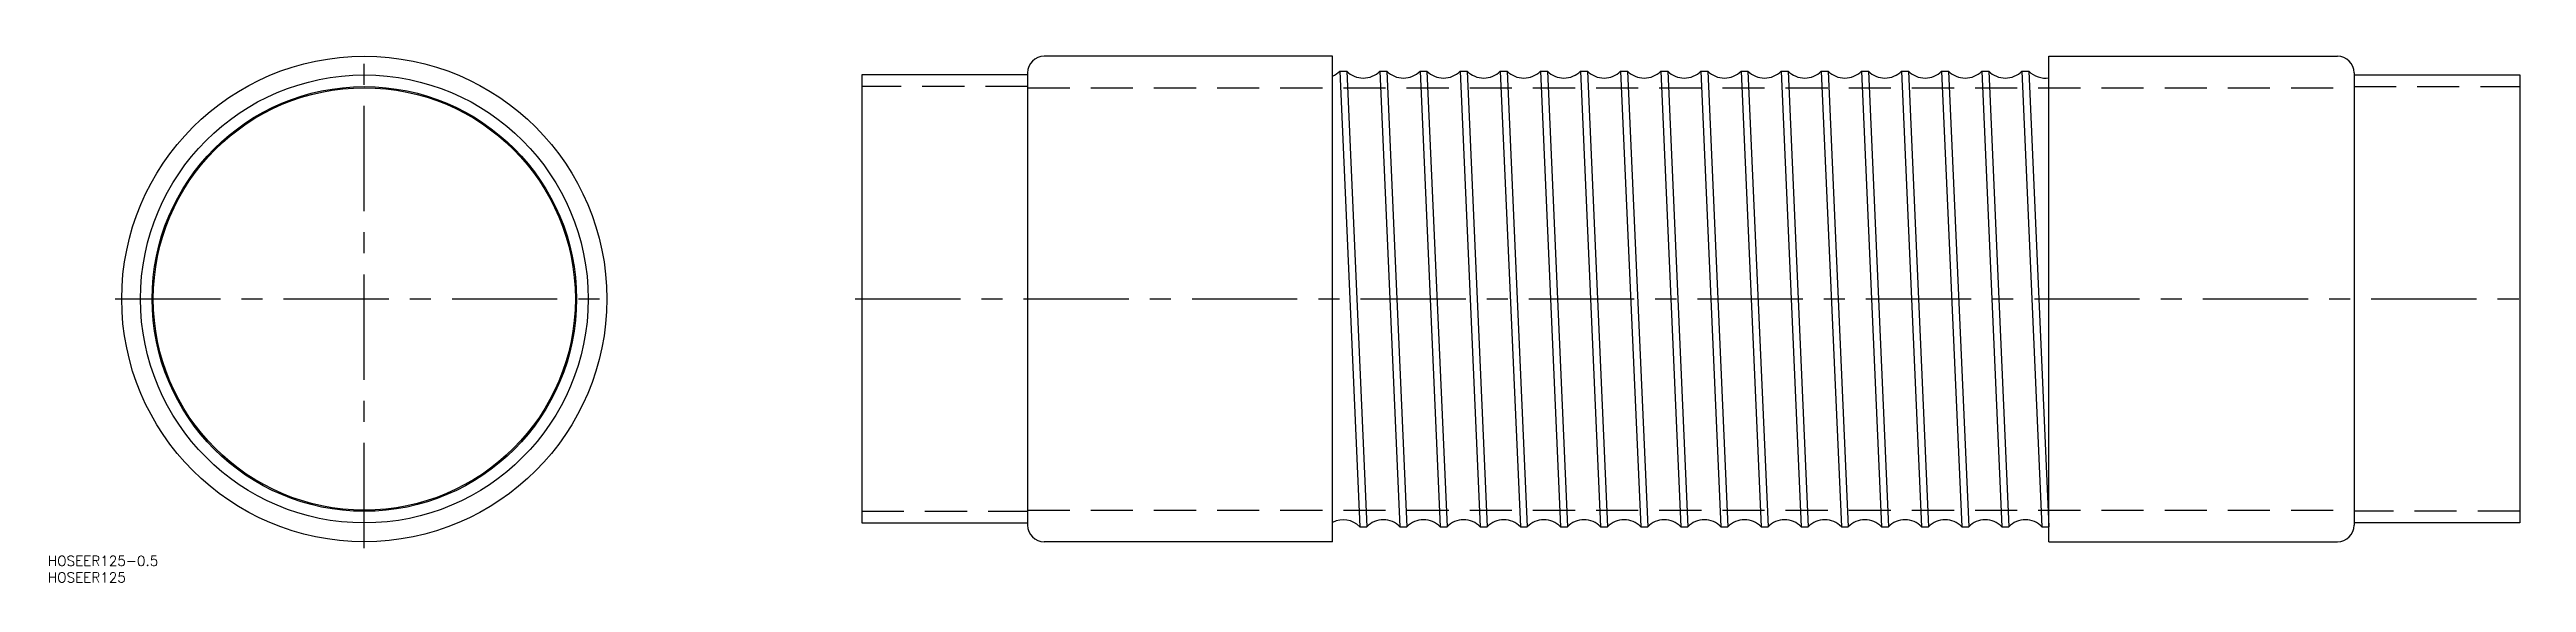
# Model space of a CAD drawing. Extents: x -95 to 652, y -85 to 75.
import ezdxf

# ---------------------------------------------------------------- set-up
doc = ezdxf.new("R2010")
doc.units = 0
doc.linetypes.add('CENTER', pattern=[50.8, 31.75, -6.35, 6.35, -6.35])
doc.linetypes.add('DASHED', pattern=[19.05, 12.7, -6.35])
doc.layers.get('0').update_dxf_attribs({"linetype": 'CONTINUOUS'})
doc.layers.add('CENTER', color=1, linetype='CENTER')
doc.styles.get("Standard").update_dxf_attribs({"font": 'txt.shx', "height": 3, "bigfont": 'bigfont.shx'})

msp = doc.modelspace()

# ---------------------------------------------------------------- linework, layer by layer
at = {"color": 7, "linetype": 'CONTINUOUS'}
for p, q in [((150, 67.5), (150, -67.5)), ((200, 67.5), (150, 67.5)), ((200, 68.15), (200, -68.15)), ((292, 73.15), (205, 73.15)), ((292, -73.15), (292, 73.15)), ((294.15, 68.65), (300.2, -68.65)), ((294.15, 68.65), (296.25, 68.65)), ((296.25, 68.65), (302.3, -68.65)), ((306.25, 68.65), (312.3, -68.65)), ((306.25, 68.65), (308.35, 68.65)), ((308.35, 68.65), (314.4, -68.65)), ((318.35, 68.65), (324.4, -68.65)), ((318.35, 68.65), (320.45, 68.65)), ((320.45, 68.65), (326.5, -68.65)), ((330.45, 68.65), (336.5, -68.65)), ((330.45, 68.65), (332.55, 68.65)), ((332.55, 68.65), (338.6, -68.65)), ((342.55, 68.65), (348.6, -68.65)), ((342.55, 68.65), (344.65, 68.65)), ((344.65, 68.65), (350.7, -68.65)), ((354.65, 68.65), (360.7, -68.65)), ((354.65, 68.65), (356.75, 68.65)), ((356.75, 68.65), (362.8, -68.65)), ((366.75, 68.65), (372.8, -68.65)), ((366.75, 68.65), (368.85, 68.65)), ((368.85, 68.65), (374.9, -68.65)), ((378.85, 68.65), (384.9, -68.65)), ((378.85, 68.65), (380.95, 68.65)), ((380.95, 68.65), (387, -68.65)), ((390.95, 68.65), (397, -68.65)), ((390.95, 68.65), (393.05, 68.65)), ((393.05, 68.65), (399.1, -68.65)), ((403.05, 68.65), (409.1, -68.65)), ((403.05, 68.65), (405.15, 68.65)), ((405.15, 68.65), (411.2, -68.65)), ((415.15, 68.65), (421.2, -68.65)), ((415.15, 68.65), (417.25, 68.65)), ((417.25, 68.65), (423.3, -68.65)), ((427.25, 68.65), (433.3, -68.65)), ((427.25, 68.65), (429.35, 68.65)), ((429.35, 68.65), (435.4, -68.65)), ((439.35, 68.65), (445.4, -68.65)), ((439.35, 68.65), (441.45, 68.65)), ((441.45, 68.65), (447.5, -68.65)), ((451.45, 68.65), (457.5, -68.65)), ((451.45, 68.65), (453.55, 68.65)), ((453.55, 68.65), (459.6, -68.65)), ((463.55, 68.65), (469.6, -68.65)), ((463.55, 68.65), (465.65, 68.65)), ((465.65, 68.65), (471.7, -68.65)), ((475.65, 68.65), (481.7, -68.65)), ((475.65, 68.65), (477.75, 68.65)), ((477.75, 68.65), (483.8, -68.65)), ((487.75, 68.65), (493.8, -68.65)), ((487.75, 68.65), (489.85, 68.65)), ((489.85, 68.65), (495.9, -68.65)), ((499.85, 68.65), (505.9, -68.65)), ((499.85, 68.65), (501.95, 68.65)), ((501.95, 68.65), (508, -68.63)), ((508, -73.15), (508, 73.15)), ((508, 73.15), (595, 73.15)), ((600, 68.15), (600, -68.15)), ((600, 67.5), (650, 67.5)), ((650, 67.5), (650, -67.5)), ((150, -67.5), (200, -67.5)), ((292, -73.15), (205, -73.15)), ((300.2, -68.65), (302.3, -68.65)), ((312.3, -68.65), (314.4, -68.65)), ((324.4, -68.65), (326.5, -68.65)), ((336.5, -68.65), (338.6, -68.65)), ((348.6, -68.65), (350.7, -68.65)), ((360.7, -68.65), (362.8, -68.65)), ((372.8, -68.65), (374.9, -68.65)), ((384.9, -68.65), (387, -68.65)), ((397, -68.65), (399.1, -68.65)), ((409.1, -68.65), (411.2, -68.65)), ((421.2, -68.65), (423.3, -68.65)), ((433.3, -68.65), (435.4, -68.65)), ((445.4, -68.65), (447.5, -68.65)), ((457.5, -68.65), (459.6, -68.65)), ((469.6, -68.65), (471.7, -68.65)), ((481.7, -68.65), (483.8, -68.65)), ((493.8, -68.65), (495.9, -68.65)), ((505.9, -68.65), (508, -68.65)), ((508, -73.15), (595, -73.15)), ((650, -67.5), (600, -67.5))]:
    msp.add_line(p, q, dxfattribs=at)
at = {"color": 3, "linetype": 'DASHED'}
for p, q in [((200, 64), (150, 64)), ((200, 63.65), (600, 63.65)), ((600, 64), (650, 64)), ((150, -64), (200, -64)), ((200, -63.65), (600, -63.65)), ((650, -64), (600, -64))]:
    msp.add_line(p, q, dxfattribs=at)
at = {"color": 7, "linetype": 'CONTINUOUS'}
for radius in [73.15, 67.5, 64, 63.65]:
    msp.add_circle((0, 0), radius, dxfattribs=at)
for centre, radius, start, end in [((205, 68.15), 5, 90, 180), ((289.15, 73.55), 7, 294.03085, 315.58507), ((301.25, 73.55), 7, 224.41493, 315.58507), ((313.35, 73.55), 7, 224.41493, 315.58507), ((325.45, 73.55), 7, 224.41493, 315.58507), ((337.55, 73.55), 7, 224.41493, 315.58507), ((349.65, 73.55), 7, 224.41493, 315.58507), ((361.75, 73.55), 7, 224.41493, 315.58507), ((373.85, 73.55), 7, 224.41493, 315.58507), ((385.95, 73.55), 7, 224.41493, 315.58507), ((398.05, 73.55), 7, 224.41493, 315.58507), ((410.15, 73.55), 7, 224.41493, 315.58507), ((422.25, 73.55), 7, 224.41493, 315.58507), ((434.35, 73.55), 7, 224.41493, 315.58507), ((446.45, 73.55), 7, 224.41493, 315.58507), ((458.55, 73.55), 7, 224.41493, 315.58507), ((470.65, 73.55), 7, 224.41493, 315.58507), ((482.75, 73.55), 7, 224.41493, 315.58507), ((494.85, 73.55), 7, 224.41493, 315.58507), ((506.95, 73.55), 7, 224.41493, 278.62875), ((595, 68.15), 5, 0, 90), ((295.2, -73.55), 7, 44.41493, 117.20909), ((307.3, -73.55), 7, 44.41493, 135.58507), ((319.4, -73.55), 7, 44.41493, 135.58507), ((331.5, -73.55), 7, 44.41493, 135.58507), ((343.6, -73.55), 7, 44.41493, 135.58507), ((355.7, -73.55), 7, 44.41493, 135.58507), ((367.8, -73.55), 7, 44.41493, 135.58507), ((379.9, -73.55), 7, 44.41493, 135.58507), ((392, -73.55), 7, 44.41493, 135.58507), ((404.1, -73.55), 7, 44.41493, 135.58507), ((416.2, -73.55), 7, 44.41493, 135.58507), ((428.3, -73.55), 7, 44.41493, 135.58507), ((440.4, -73.55), 7, 44.41493, 135.58507), ((452.5, -73.55), 7, 44.41493, 135.58507), ((464.6, -73.55), 7, 44.41493, 135.58507), ((476.7, -73.55), 7, 44.41493, 135.58507), ((488.8, -73.55), 7, 44.41493, 135.58507), ((500.9, -73.55), 7, 44.41493, 135.58507), ((205, -68.15), 5, 180, 270), ((595, -68.15), 5, 270, 0)]:
    msp.add_arc(centre, radius, start, end, dxfattribs=at)
at = {"layer": 'CENTER', "color": 1, "linetype": 'CENTER'}
for p, q in [((0, -75.15), (0, 75.15)), ((-75.15, 0), (75.15, 0)), ((148, 0), (652, 0))]:
    msp.add_line(p, q, dxfattribs=at)

# ---------------------------------------------------------------- texts
at = {"color": 7, "linetype": 'CONTINUOUS'}
for s, p in [('HOSEER125-0.5', (-95.44, -80.43)), ('HOSEER125', (-95.44, -85.43))]:
    msp.add_text(s, height=3, dxfattribs=at).set_placement(p)

doc.saveas('drawing.dxf')
